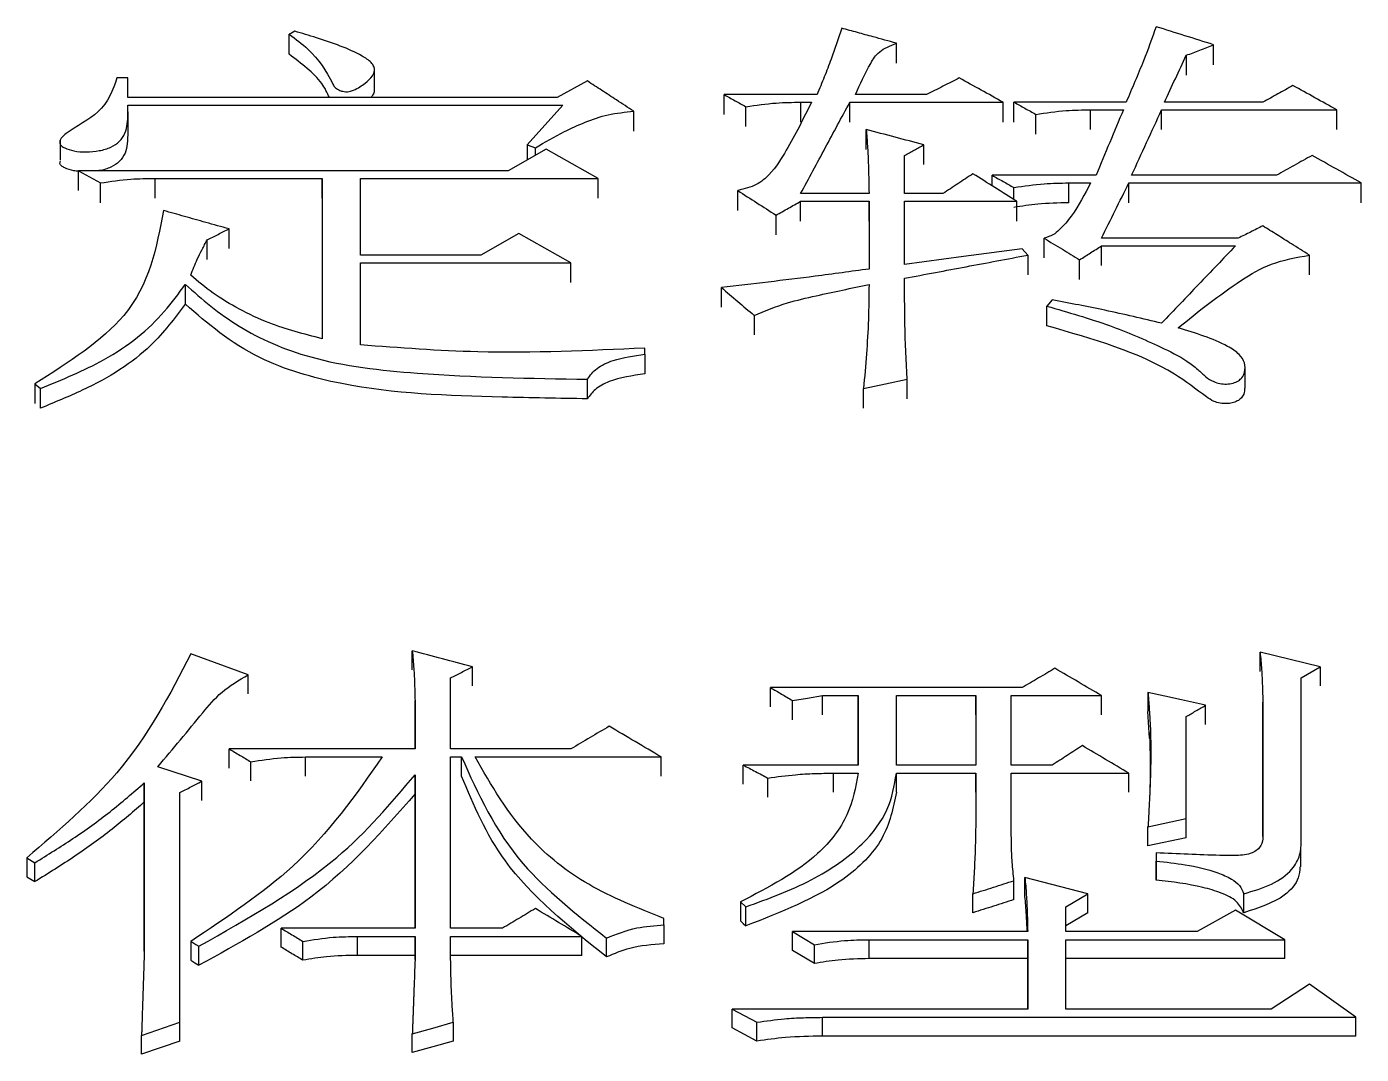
# Model space of a CAD drawing. Header units: millimetres. Extents: x 2404 to 4548, y 1024 to 2541.
# Drawn here: x 2922.6 to 2927.88, y 2273.5 to 2277.57 of the extents above; entities that cross this region are included whole.
import ezdxf

# ---------------------------------------------------------------- set-up
doc = ezdxf.new("R2010")
doc.units = ezdxf.units.MM

msp = doc.modelspace()

# ---------------------------------------------------------------- linework, layer by layer
at = {"color": 7, "linetype": 'Continuous', "lineweight": 25}
for p, q in [((2926.0422, 2277.4208), (2926.0422, 2277.4996)), ((2927.2969, 2277.4148), (2927.2969, 2277.4937)), ((2927.1888, 2277.4519), (2927.1887, 2277.3731)), ((2923.0025, 2277.3624), (2922.9592, 2277.3624)), ((2923.0025, 2277.2845), (2923.0025, 2277.3624)), ((2923.9778, 2277.3185), (2923.9778, 2277.3977)), ((2924.8198, 2277.3504), (2924.7008, 2277.2845)), ((2923.0024, 2277.2545), (2924.7224, 2277.2545)), ((2924.7008, 2277.2845), (2923.0025, 2277.2845)), ((2924.7224, 2277.2545), (2924.5818, 2277.0981)), ((2925.7284, 2277.2964), (2925.3606, 2277.2964)), ((2925.3606, 2277.2179), (2925.3606, 2277.2964)), ((2925.6635, 2277.2665), (2925.7068, 2277.2665)), ((2925.6635, 2277.2665), (2925.6635, 2277.1879)), ((2925.8582, 2277.2665), (2926.464, 2277.2665)), ((2926.1611, 2277.2964), (2925.8798, 2277.2964)), ((2926.464, 2277.1879), (2926.464, 2277.2665)), ((2926.9508, 2277.2664), (2926.5073, 2277.2665)), ((2927.4916, 2277.2664), (2927.1022, 2277.2664)), ((2923.0036, 2277.1494), (2923.0036, 2277.2284)), ((2925.0037, 2277.1519), (2925.0037, 2277.2304)), ((2925.4472, 2277.1699), (2925.4472, 2277.2485)), ((2926.5938, 2277.1399), (2926.5938, 2277.2184)), ((2926.8101, 2277.2364), (2926.94, 2277.2364)), ((2926.8101, 2277.1579), (2926.8101, 2277.2364)), ((2927.0914, 2277.2364), (2927.7837, 2277.2364)), ((2927.7837, 2277.1579), (2927.7837, 2277.2364)), ((2925.9231, 2277.0799), (2925.9231, 2277.1583)), ((2922.7347, 2277.117), (2922.7347, 2277.0381)), ((2924.5818, 2277.0981), (2924.6142, 2277.0861)), ((2924.5818, 2277.0981), (2924.5818, 2277.0378)), ((2926.1503, 2277.0198), (2926.1503, 2277.0981)), ((2924.6575, 2277.0801), (2924.5061, 2276.9955)), ((2924.6142, 2277.0559), (2924.6142, 2277.0861)), ((2924.863, 2276.9653), (2924.6575, 2277.0801)), ((2926.0746, 2276.9048), (2926.0746, 2277.0559)), ((2922.8077, 2276.9956), (2922.8943, 2276.9472)), ((2924.5061, 2276.9955), (2922.8077, 2276.9956)), ((2922.8077, 2276.9173), (2922.8077, 2276.9956)), ((2922.8943, 2276.869), (2922.8943, 2276.9472)), ((2923.1106, 2276.9653), (2923.7705, 2276.9653)), ((2923.1106, 2276.8867), (2923.1106, 2276.9653)), ((2923.7705, 2276.9653), (2923.7705, 2276.3311)), ((2923.7705, 2276.8871), (2923.7705, 2276.9653)), ((2923.9219, 2276.9653), (2924.863, 2276.9653)), ((2923.9219, 2276.6617), (2923.9219, 2276.9653)), ((2924.863, 2276.8871), (2924.863, 2276.9653)), ((2926.8318, 2276.9774), (2926.4207, 2276.9774)), ((2926.4207, 2276.9358), (2926.4207, 2276.9774)), ((2926.7236, 2276.9471), (2926.8101, 2276.9471)), ((2926.7236, 2276.869), (2926.7236, 2276.9471)), ((2926.9616, 2276.9471), (2927.8811, 2276.9471)), ((2926.9616, 2276.869), (2926.9616, 2276.9471)), ((2927.5457, 2276.9774), (2926.9724, 2276.9774)), ((2927.8811, 2276.869), (2927.8811, 2276.9471)), ((2925.4147, 2276.8388), (2925.4147, 2276.9169)), ((2925.9339, 2276.9048), (2925.6635, 2276.9048)), ((2926.226, 2276.9048), (2926.0746, 2276.9048)), ((2926.5073, 2276.8813), (2926.5073, 2276.929)), ((2925.6635, 2276.8745), (2925.9339, 2276.8745)), ((2925.6635, 2276.7964), (2925.6635, 2276.8745)), ((2925.9339, 2276.8745), (2925.934, 2276.6068)), ((2925.9339, 2276.7964), (2925.9339, 2276.8745)), ((2926.0746, 2276.8745), (2926.5181, 2276.8745)), ((2926.0746, 2276.6251), (2926.0746, 2276.8745)), ((2926.5181, 2276.7964), (2926.5181, 2276.8745)), ((2925.5662, 2276.7419), (2925.5662, 2276.8199)), ((2923.4027, 2276.6873), (2923.4027, 2276.7652)), ((2924.5493, 2276.747), (2924.3979, 2276.6617)), ((2924.7549, 2276.6312), (2924.5493, 2276.747)), ((2926.6262, 2276.6504), (2926.6262, 2276.7287)), ((2927.3943, 2276.7287), (2926.8534, 2276.7287)), ((2923.3162, 2276.6447), (2923.3162, 2276.7226)), ((2926.5614, 2276.6617), (2926.5397, 2276.6861)), ((2926.8534, 2276.6982), (2927.3835, 2276.6982)), ((2924.3979, 2276.6617), (2923.9219, 2276.6617)), ((2923.9219, 2276.6312), (2924.7549, 2276.6312)), ((2923.9219, 2276.3065), (2923.9219, 2276.6312)), ((2924.7549, 2276.5534), (2924.7549, 2276.6312)), ((2926.5614, 2276.6617), (2926.5614, 2276.5838)), ((2926.7669, 2276.5656), (2926.7669, 2276.6434)), ((2927.6756, 2276.5838), (2927.6756, 2276.6616)), ((2923.2297, 2276.4677), (2923.2297, 2276.5458)), ((2925.3498, 2276.4558), (2925.3498, 2276.5335)), ((2926.6587, 2276.4845), (2926.6371, 2276.46)), ((2925.4794, 2276.4234), (2925.4794, 2276.3458)), ((2925.0469, 2276.2695), (2925.0469, 2276.2942)), ((2925.0469, 2276.2695), (2925.0469, 2276.1918)), ((2927.4211, 2276.1354), (2927.4211, 2276.2132)), ((2922.6346, 2276.1524), (2922.6346, 2276.0748)), ((2922.6346, 2276.1524), (2922.6563, 2276.1338)), ((2924.8198, 2276.0936), (2924.8198, 2276.1709)), ((2926.0854, 2276.0936), (2926.0854, 2276.1709)), ((2922.6563, 2276.0566), (2922.6563, 2276.1338)), ((2925.9123, 2276.0566), (2925.9123, 2276.1338)), ((2924.1275, 2275.0212), (2924.1275, 2275.0973)), ((2927.7188, 2275.0338), (2927.4808, 2275.0909)), ((2927.4808, 2275.0148), (2927.4808, 2275.0909)), ((2923.4784, 2275.0021), (2923.2513, 2275.0846)), ((2923.4784, 2274.9261), (2923.4784, 2275.0021)), ((2924.2789, 2274.7089), (2924.2789, 2274.9894)), ((2924.3655, 2274.9578), (2924.3655, 2275.0338)), ((2927.6431, 2274.9893), (2927.7188, 2275.0338)), ((2927.6431, 2274.3491), (2927.6431, 2274.9893)), ((2927.7188, 2275.0338), (2927.7188, 2274.9578)), ((2927.0373, 2274.9321), (2927.0373, 2274.8561)), ((2924.1383, 2274.9003), (2924.1383, 2274.7089)), ((2924.1383, 2274.8245), (2924.1383, 2274.9003)), ((2925.6311, 2274.8244), (2925.6311, 2274.9003)), ((2925.7501, 2274.9194), (2925.8907, 2274.9194)), ((2925.7501, 2274.8435), (2925.7501, 2274.9194)), ((2925.8907, 2274.9194), (2925.8907, 2274.6448)), ((2925.8907, 2274.8435), (2925.8907, 2274.9194)), ((2926.0421, 2274.9194), (2926.3558, 2274.9194)), ((2926.0421, 2274.6448), (2926.0421, 2274.9194)), ((2926.3558, 2274.9194), (2926.3558, 2274.6448)), ((2926.3558, 2274.8435), (2926.3558, 2274.9194)), ((2926.4965, 2274.9194), (2926.8534, 2274.9194)), ((2926.4965, 2274.6448), (2926.4965, 2274.9194)), ((2926.8534, 2274.8435), (2926.8534, 2274.9194)), ((2927.2645, 2274.8053), (2927.2645, 2274.8812)), ((2927.4917, 2274.8939), (2927.4917, 2274.362)), ((2927.4917, 2274.8181), (2927.4917, 2274.8939)), ((2924.1383, 2274.7089), (2924.1383, 2274.8244)), ((2925.8907, 2274.6448), (2925.8907, 2274.8434)), ((2927.0431, 2274.7518), (2927.0373, 2274.8561)), ((2927.4917, 2274.362), (2927.4917, 2274.818)), ((2924.1383, 2274.7089), (2923.4027, 2274.7089)), ((2923.7056, 2274.6769), (2924.0084, 2274.6769)), ((2923.7056, 2274.6012), (2923.7056, 2274.6769)), ((2924.7549, 2274.7089), (2924.2789, 2274.7089)), ((2924.2789, 2274.6769), (2924.3222, 2274.6769)), ((2924.2789, 2273.9996), (2924.2789, 2274.6769)), ((2924.3222, 2274.6012), (2924.3222, 2274.6769)), ((2924.3763, 2274.6769), (2925.1119, 2274.6769)), ((2925.1119, 2274.6012), (2925.1119, 2274.6769)), ((2923.2945, 2274.5808), (2923.1215, 2274.6385)), ((2923.4893, 2274.5821), (2923.4893, 2274.6577)), ((2925.8907, 2274.6448), (2925.4364, 2274.6448)), ((2925.4364, 2274.5692), (2925.4364, 2274.6448)), ((2925.7933, 2274.6128), (2925.8907, 2274.6128)), ((2925.7933, 2274.5372), (2925.7933, 2274.6128)), ((2926.3558, 2274.6448), (2926.0421, 2274.6448)), ((2926.0421, 2274.6128), (2926.3558, 2274.6128)), ((2926.0421, 2274.5372), (2926.0421, 2274.6128)), ((2926.3558, 2274.6128), (2926.3558, 2274.4007)), ((2926.3558, 2274.5372), (2926.3558, 2274.6128)), ((2926.6587, 2274.6448), (2926.4965, 2274.6448)), ((2926.4965, 2274.6128), (2926.9616, 2274.6128)), ((2926.4965, 2274.4007), (2926.4965, 2274.6128)), ((2926.9616, 2274.5372), (2926.9616, 2274.6128)), ((2923.0674, 2274.5743), (2923.0674, 2273.9085)), ((2923.0674, 2274.4988), (2923.0674, 2274.5743)), ((2923.2945, 2274.5052), (2923.2945, 2274.5808)), ((2924.1383, 2274.5309), (2924.1383, 2274.6065)), ((2924.1383, 2274.6064), (2924.1383, 2273.9996)), ((2925.5337, 2274.518), (2925.5337, 2274.5936)), ((2923.208, 2273.6276), (2923.208, 2274.5358)), ((2924.1383, 2273.9996), (2924.1383, 2274.5308)), ((2923.0674, 2273.9085), (2923.0674, 2274.4988)), ((2927.0373, 2274.4007), (2927.1888, 2274.4329)), ((2927.1888, 2274.3576), (2927.1888, 2274.4329)), ((2927.0373, 2274.3254), (2927.0373, 2274.4007)), ((2927.1888, 2274.3576), (2927.0373, 2274.3254)), ((2927.0698, 2274.2975), (2927.0698, 2274.2652)), ((2927.0698, 2274.2975), (2927.0698, 2274.2224)), ((2927.6425, 2274.2427), (2927.6425, 2274.3179)), ((2922.6022, 2274.2782), (2922.6347, 2274.2588)), ((2922.6022, 2274.2782), (2922.6022, 2274.2031)), ((2922.6347, 2274.1837), (2922.6347, 2274.2588)), ((2927.0698, 2274.1901), (2927.0698, 2274.2652)), ((2922.6022, 2274.2031), (2922.6347, 2274.1837)), ((2926.7994, 2274.1358), (2926.5506, 2274.2006)), ((2926.5506, 2274.1255), (2926.5506, 2274.2006)), ((2926.5073, 2274.1126), (2926.5073, 2274.1876)), ((2925.4255, 2274.1034), (2925.4472, 2274.084)), ((2925.4255, 2274.1034), (2925.4255, 2274.0285)), ((2926.345, 2274.0609), (2926.345, 2274.1358)), ((2926.7128, 2274.084), (2926.7994, 2274.1358)), ((2926.7994, 2274.0609), (2926.7994, 2274.1358)), ((2927.4159, 2274.0609), (2927.4159, 2274.1358)), ((2925.1227, 2274.0126), (2925.1227, 2274.0385)), ((2926.7128, 2273.9865), (2926.7128, 2274.084)), ((2926.7994, 2274.0609), (2926.7128, 2274.0091)), ((2927.3835, 2274.071), (2927.232, 2273.9865)), ((2927.5782, 2273.954), (2927.3835, 2274.071)), ((2924.1383, 2273.9996), (2923.6083, 2273.9996)), ((2923.6083, 2273.9248), (2923.6083, 2273.9996)), ((2924.4845, 2273.9996), (2924.2789, 2273.9996)), ((2925.1227, 2274.0126), (2925.1227, 2273.9378)), ((2925.6311, 2273.9866), (2925.7176, 2273.9345)), ((2926.5614, 2273.9865), (2925.6311, 2273.9866)), ((2927.232, 2273.9865), (2926.7128, 2273.9865)), ((2923.2512, 2273.9476), (2923.2512, 2273.8729)), ((2923.2836, 2273.8534), (2923.2836, 2273.9281)), ((2923.6948, 2273.8728), (2923.6948, 2273.9475)), ((2923.9111, 2273.9671), (2924.1383, 2273.9671)), ((2923.9111, 2273.8923), (2923.9111, 2273.9671)), ((2924.1383, 2273.9671), (2924.1383, 2273.8759)), ((2924.1383, 2273.8923), (2924.1383, 2273.9671)), ((2924.2789, 2273.9671), (2924.7982, 2273.9671)), ((2924.2789, 2273.8955), (2924.2789, 2273.9671)), ((2924.7982, 2273.8923), (2924.7982, 2273.9671)), ((2924.8955, 2273.8858), (2924.8955, 2273.9605)), ((2925.7176, 2273.8598), (2925.7176, 2273.9345)), ((2925.934, 2273.954), (2926.5614, 2273.954)), ((2925.934, 2273.8793), (2925.934, 2273.954)), ((2926.5614, 2273.954), (2926.5614, 2273.6799)), ((2926.5614, 2273.8793), (2926.5614, 2273.954)), ((2926.7128, 2273.954), (2927.5782, 2273.954)), ((2926.7128, 2273.6799), (2926.7128, 2273.954)), ((2927.5782, 2273.8793), (2927.5782, 2273.954)), ((2924.1383, 2273.8923), (2923.9111, 2273.8923)), ((2924.1383, 2273.8759), (2924.1383, 2273.8923)), ((2924.7982, 2273.8923), (2924.2789, 2273.8923)), ((2925.7176, 2273.8598), (2925.6311, 2273.9118)), ((2926.5614, 2273.8793), (2925.934, 2273.8793)), ((2926.5614, 2273.6799), (2926.5614, 2273.8793)), ((2927.5782, 2273.8793), (2926.7128, 2273.8793)), ((2927.6756, 2273.778), (2927.5241, 2273.6799)), ((2927.8595, 2273.6472), (2927.6756, 2273.778)), ((2925.3931, 2273.68), (2925.4905, 2273.6276)), ((2926.5614, 2273.6799), (2925.3931, 2273.68)), ((2927.5241, 2273.6799), (2926.7128, 2273.6799)), ((2923.0566, 2273.5751), (2923.208, 2273.6276)), ((2923.208, 2273.5533), (2923.208, 2273.6276)), ((2924.2897, 2273.6276), (2924.2897, 2273.5533)), ((2925.4905, 2273.5533), (2925.4905, 2273.6276)), ((2925.7501, 2273.5729), (2925.7501, 2273.6472)), ((2925.7501, 2273.6472), (2927.8595, 2273.6472)), ((2927.8595, 2273.5729), (2927.8595, 2273.6472)), ((2923.0566, 2273.5009), (2923.0566, 2273.5751)), ((2924.1275, 2273.5074), (2924.1275, 2273.5817)), ((2925.4905, 2273.5533), (2925.3931, 2273.6056)), ((2927.8595, 2273.5729), (2925.7501, 2273.5729)), ((2923.208, 2273.5533), (2923.0566, 2273.5009))]:
    msp.add_line(p, q, dxfattribs=at)
at = {"color": 7, "linetype": 'Continuous', "lineweight": 25, "flags": 128}
for points in [[(2923.6623, 2277.5473), (2923.6558, 2277.5438), (2923.6493, 2277.5402), (2923.6407, 2277.5355)], [(2923.6407, 2277.4561), (2923.6407, 2277.4839), (2923.6407, 2277.5097), (2923.6407, 2277.5355)], [(2925.8582, 2277.1879), (2925.8582, 2277.2074), (2925.8582, 2277.2274), (2925.8582, 2277.2665)], [(2926.5073, 2277.1879), (2926.5073, 2277.2074), (2926.5073, 2277.2273), (2926.5073, 2277.2665)], [(2927.0914, 2277.1579), (2927.0914, 2277.1774), (2927.0914, 2277.1973), (2927.0914, 2277.2364)], [(2926.5397, 2276.6861), (2926.3071, 2276.6556), (2926.0746, 2276.6251)], [(2926.8534, 2276.6204), (2926.8534, 2276.6397), (2926.8534, 2276.6595), (2926.8534, 2276.6982)], [(2926.6371, 2276.3824), (2926.6371, 2276.4015), (2926.6371, 2276.421), (2926.6371, 2276.4405), (2926.6371, 2276.46)], [(2925.9123, 2276.1338), (2925.9989, 2276.1523), (2926.0854, 2276.1709)], [(2926.5397, 2274.9512), (2926.0421, 2274.9512), (2925.5445, 2274.9512)], [(2925.5445, 2274.8753), (2925.5445, 2274.8942), (2925.5445, 2274.9132), (2925.5445, 2274.9512)], [(2927.2645, 2274.8812), (2927.17, 2274.9024), (2927.1036, 2274.9173), (2927.0373, 2274.9321)], [(2925.6311, 2274.9003), (2925.6906, 2274.9099), (2925.7501, 2274.9194)], [(2923.4027, 2274.6332), (2923.4027, 2274.6521), (2923.4027, 2274.671), (2923.4027, 2274.7089)], [(2925.4472, 2274.0091), (2925.4472, 2274.0369), (2925.4472, 2274.0604), (2925.4472, 2274.084)], [(2925.4255, 2274.0285), (2925.4364, 2274.0188), (2925.4472, 2274.0091)], [(2925.6311, 2273.9118), (2925.6311, 2273.9305), (2925.6311, 2273.9492), (2925.6311, 2273.9866)], [(2923.2512, 2273.9476), (2923.2594, 2273.9426), (2923.2715, 2273.9354), (2923.2836, 2273.9281)], [(2923.2512, 2273.8729), (2923.2594, 2273.8679), (2923.2677, 2273.863), (2923.2836, 2273.8534)], [(2925.3931, 2273.6056), (2925.3931, 2273.6242), (2925.3931, 2273.6428), (2925.3931, 2273.68)], [(2924.1275, 2273.5817), (2924.2086, 2273.6046), (2924.2897, 2273.6276)], [(2924.2897, 2273.5533), (2924.2086, 2273.5304), (2924.1275, 2273.5074)]]:
    msp.add_lwpolyline(points, dxfattribs=at)
at = {"color": 7, "linetype": 'Continuous', "lineweight": 25}
for points, knots in [([(2923.6407, 2277.5355), (2923.6666, 2277.5163), (2923.7437, 2277.4591), (2923.7905, 2277.384), (2923.8186, 2277.3265), (2923.8341, 2277.3156), (2923.8503, 2277.3094), (2923.8648, 2277.3073), (2923.8802, 2277.3087), (2923.9087, 2277.3188), (2923.9401, 2277.34), (2923.9693, 2277.3663), (2923.979, 2277.3899), (2923.9769, 2277.4085), (2923.9612, 2277.4291), (2923.8919, 2277.4735), (2923.7839, 2277.5106), (2923.6909, 2277.5387), (2923.6623, 2277.5473)], [0, 0, 0, 0, 0.115812, 0.344661, 0.368828, 0.393191, 0.409898, 0.422378, 0.434924, 0.453159, 0.514674, 0.56658, 0.599651, 0.625811, 0.651928, 0.703899, 0.908913, 1, 1, 1, 1]), ([(2925.8258, 2277.5592), (2925.8123, 2277.5184), (2925.7911, 2277.454), (2925.757, 2277.3666), (2925.7379, 2277.3198), (2925.7284, 2277.2964)], [0, 0, 0, 0, 0.465077, 0.732515, 1, 1, 1, 1]), ([(2926.0422, 2277.4996), (2926.0115, 2277.5081), (2925.9601, 2277.5222), (2925.888, 2277.5421), (2925.8465, 2277.5535), (2925.8258, 2277.5592)], [0, 0, 0, 0, 0.425233, 0.712616, 1, 1, 1, 1]), ([(2927.0698, 2277.5651), (2927.0534, 2277.52), (2927.0272, 2277.4476), (2926.9859, 2277.3482), (2926.9625, 2277.2937), (2926.9508, 2277.2664)], [0, 0, 0, 0, 0.452168, 0.726066, 1, 1, 1, 1]), ([(2927.2969, 2277.4937), (2927.2591, 2277.5056), (2927.1833, 2277.5294), (2927.1076, 2277.5532), (2927.0698, 2277.5651)], [0, 0, 0, 0, 0.499999, 1, 1, 1, 1]), ([(2925.8798, 2277.2964), (2925.8986, 2277.3375), (2925.9248, 2277.3948), (2925.9697, 2277.4699), (2926.0178, 2277.4896), (2926.0421, 2277.4996)], [0, 0, 0, 0, 0.554938, 0.774738, 1, 1, 1, 1]), ([(2927.1888, 2277.4519), (2927.2068, 2277.4589), (2927.2428, 2277.4728), (2927.2789, 2277.4867), (2927.2969, 2277.4937)], [0, 0, 0, 0, 0.499998, 1, 1, 1, 1]), ([(2923.7998, 2277.2845), (2923.7909, 2277.3036), (2923.7717, 2277.3451), (2923.712, 2277.4014), (2923.6646, 2277.4378), (2923.6407, 2277.4561)], [0, 0, 0, 0, 0.2983398, 0.6458944, 1, 1, 1, 1]), ([(2927.1022, 2277.2664), (2927.1166, 2277.2974), (2927.1455, 2277.3594), (2927.1743, 2277.4211), (2927.1888, 2277.4519)], [0, 0, 0, 0, 0.499999, 1, 1, 1, 1]), ([(2922.9592, 2277.3624), (2922.9427, 2277.3145), (2922.913, 2277.228), (2922.7884, 2277.1676), (2922.737, 2277.1251), (2922.73, 2277.1061), (2922.7397, 2277.0927), (2922.7579, 2277.082), (2922.791, 2277.072), (2922.8388, 2277.0682), (2922.8896, 2277.0735), (2922.9364, 2277.0865), (2922.9865, 2277.1209), (2923.0039, 2277.1817), (2923.0029, 2277.2303), (2923.0024, 2277.2545)], [0, 0, 0, 0, 0.230315, 0.416653, 0.453363, 0.487574, 0.504133, 0.522235, 0.561764, 0.612067, 0.663426, 0.714082, 0.762172, 0.881162, 1, 1, 1, 1]), ([(2926.2909, 2277.3623), (2926.2693, 2277.3513), (2926.226, 2277.3294), (2926.1827, 2277.3074), (2926.1611, 2277.2964)], [0, 0, 0, 0, 0.4999982, 1, 1, 1, 1]), ([(2926.464, 2277.2665), (2926.4351, 2277.2824), (2926.3775, 2277.3144), (2926.3198, 2277.3463), (2926.2909, 2277.3623)], [0, 0, 0, 0, 0.5, 1, 1, 1, 1]), ([(2923.977, 2277.318), (2923.977, 2277.3133), (2923.9769, 2277.3015), (2923.9681, 2277.2908), (2923.9629, 2277.2845)], [0, 0, 0, 0, 0.402467, 1, 1, 1, 1]), ([(2925.0037, 2277.2305), (2924.9806, 2277.2455), (2924.9384, 2277.273), (2924.8771, 2277.313), (2924.8389, 2277.3379), (2924.8198, 2277.3504)], [0, 0, 0, 0, 0.375947, 0.687973, 1, 1, 1, 1]), ([(2927.6106, 2277.3324), (2927.5908, 2277.3214), (2927.5511, 2277.2994), (2927.5115, 2277.2774), (2927.4916, 2277.2664)], [0, 0, 0, 0, 0.499998, 1, 1, 1, 1]), ([(2927.7837, 2277.2364), (2927.7549, 2277.2524), (2927.6972, 2277.2844), (2927.6395, 2277.3164), (2927.6106, 2277.3324)], [0, 0, 0, 0, 0.5, 1, 1, 1, 1]), ([(2925.3606, 2277.2964), (2925.3751, 2277.2885), (2925.4039, 2277.2725), (2925.4327, 2277.2565), (2925.4472, 2277.2485)], [0, 0, 0, 0, 0.5, 1, 1, 1, 1]), ([(2925.7068, 2277.2665), (2925.6748, 2277.2027), (2925.6261, 2277.1057), (2925.558, 2276.9951), (2925.4922, 2276.9368), (2925.4408, 2276.9236), (2925.4147, 2276.9169)], [0, 0, 0, 0, 0.493627, 0.751972, 0.874128, 1, 1, 1, 1]), ([(2925.4472, 2277.2485), (2925.4869, 2277.2544), (2925.5581, 2277.2651), (2925.6312, 2277.266), (2925.6635, 2277.2665)], [0, 0, 0, 0, 0.558835, 1, 1, 1, 1]), ([(2925.6635, 2276.9048), (2925.696, 2276.9653), (2925.7609, 2277.0863), (2925.8258, 2277.2064), (2925.8582, 2277.2665)], [0, 0, 0, 0, 0.5, 1, 1, 1, 1]), ([(2926.5073, 2277.2665), (2926.5217, 2277.2585), (2926.5505, 2277.2425), (2926.5794, 2277.2264), (2926.5938, 2277.2184)], [0, 0, 0, 0, 0.5, 1, 1, 1, 1]), ([(2924.6142, 2277.0861), (2924.6518, 2277.1081), (2924.7139, 2277.1445), (2924.8105, 2277.1879), (2924.9001, 2277.2208), (2924.969, 2277.2272), (2925.0037, 2277.2304)], [0, 0, 0, 0, 0.3348362, 0.5537451, 0.7753729, 1, 1, 1, 1]), ([(2926.5938, 2277.2184), (2926.6336, 2277.2244), (2926.7047, 2277.2351), (2926.7779, 2277.236), (2926.8101, 2277.2364)], [0, 0, 0, 0, 0.558835, 1, 1, 1, 1]), ([(2926.94, 2277.2364), (2926.9219, 2277.1934), (2926.8859, 2277.1073), (2926.8498, 2277.0207), (2926.8318, 2276.9774)], [0, 0, 0, 0, 0.5, 1, 1, 1, 1]), ([(2926.9724, 2276.9774), (2926.9922, 2277.0207), (2927.0319, 2277.1073), (2927.0716, 2277.1934), (2927.0914, 2277.2364)], [0, 0, 0, 0, 0.5, 1, 1, 1, 1]), ([(2923.0016, 2277.149), (2923.0017, 2277.1335), (2923.0021, 2277.0938), (2922.9865, 2277.0416), (2922.9363, 2277.0082), (2922.9045, 2276.9974), (2922.8861, 2276.9957), (2922.8846, 2276.9956)], [0, 0, 0, 0, 0.25392, 0.65271, 0.81396, 0.983894, 1, 1, 1, 1]), ([(2925.9231, 2277.1583), (2925.9247, 2277.1369), (2925.9279, 2277.094), (2925.9323, 2277.0095), (2925.9333, 2276.9463), (2925.9339, 2276.9048)], [0, 0, 0, 0, 0.254777, 0.5095604, 1, 1, 1, 1]), ([(2926.1503, 2277.0981), (2926.1124, 2277.1082), (2926.0367, 2277.1282), (2925.961, 2277.1483), (2925.9231, 2277.1583)], [0, 0, 0, 0, 0.499999, 1, 1, 1, 1]), ([(2926.0746, 2277.0559), (2926.0872, 2277.0629), (2926.1124, 2277.077), (2926.1377, 2277.0911), (2926.1503, 2277.0981)], [0, 0, 0, 0, 0.5000006, 1, 1, 1, 1]), ([(2927.6864, 2277.0559), (2927.6629, 2277.0428), (2927.616, 2277.0167), (2927.5692, 2276.9905), (2927.5457, 2276.9774)], [0, 0, 0, 0, 0.499999, 1, 1, 1, 1]), ([(2927.8811, 2276.9471), (2927.8486, 2276.9653), (2927.7837, 2277.0016), (2927.7188, 2277.0378), (2927.6864, 2277.0559)], [0, 0, 0, 0, 0.5, 1, 1, 1, 1]), ([(2922.8077, 2276.9936), (2922.8012, 2276.994), (2922.7814, 2276.9952), (2922.7578, 2277.0033), (2922.7399, 2277.0138), (2922.7315, 2277.024), (2922.7346, 2277.0309), (2922.7362, 2277.0344)], [0, 0, 0, 0, 0.176499, 0.533205, 0.696493, 0.845795, 1, 1, 1, 1]), ([(2922.8943, 2276.9472), (2922.934, 2276.9532), (2923.0052, 2276.964), (2923.0783, 2276.9649), (2923.1106, 2276.9653)], [0, 0, 0, 0, 0.5588348, 1, 1, 1, 1]), ([(2926.345, 2276.9834), (2926.3252, 2276.9703), (2926.2855, 2276.9441), (2926.2458, 2276.9179), (2926.226, 2276.9048)], [0, 0, 0, 0, 0.499998, 1, 1, 1, 1]), ([(2926.5181, 2276.8745), (2926.4892, 2276.8927), (2926.4315, 2276.929), (2926.3739, 2276.9653), (2926.345, 2276.9834)], [0, 0, 0, 0, 0.5, 1, 1, 1, 1]), ([(2926.4207, 2276.9774), (2926.4351, 2276.9693), (2926.464, 2276.9532), (2926.4928, 2276.9371), (2926.5073, 2276.929)], [0, 0, 0, 0, 0.5, 1, 1, 1, 1]), ([(2926.5073, 2276.929), (2926.547, 2276.935), (2926.6182, 2276.9458), (2926.6913, 2276.9467), (2926.7236, 2276.9471)], [0, 0, 0, 0, 0.558835, 1, 1, 1, 1]), ([(2926.8101, 2276.9471), (2926.7873, 2276.9027), (2926.7543, 2276.8386), (2926.6986, 2276.7716), (2926.6631, 2276.7403), (2926.6386, 2276.7326), (2926.6262, 2276.7287)], [0, 0, 0, 0, 0.554179, 0.800397, 0.899211, 1, 1, 1, 1]), ([(2926.8534, 2276.7287), (2926.8714, 2276.7652), (2926.9075, 2276.8382), (2926.9436, 2276.9108), (2926.9616, 2276.9471)], [0, 0, 0, 0, 0.5000003, 1, 1, 1, 1]), ([(2925.4147, 2276.9169), (2925.4399, 2276.9008), (2925.4904, 2276.8684), (2925.5409, 2276.8361), (2925.5662, 2276.8199)], [0, 0, 0, 0, 0.5, 1, 1, 1, 1]), ([(2923.143, 2276.8381), (2923.116, 2276.6923), (2923.0669, 2276.428), (2922.7684, 2276.2377), (2922.6346, 2276.1524)], [0, 0, 0, 0, 0.5518947, 1, 1, 1, 1]), ([(2923.4027, 2276.7652), (2923.372, 2276.7739), (2923.3134, 2276.7903), (2923.2269, 2276.8146), (2923.171, 2276.8303), (2923.1431, 2276.8381)], [0, 0, 0, 0, 0.354383, 0.677192, 1, 1, 1, 1]), ([(2925.5662, 2276.8199), (2925.5824, 2276.829), (2925.6148, 2276.8472), (2925.6473, 2276.8654), (2925.6635, 2276.8745)], [0, 0, 0, 0, 0.500002, 1, 1, 1, 1]), ([(2926.7236, 2276.8685), (2926.6825, 2276.8678), (2926.6093, 2276.8665), (2926.5384, 2276.8553), (2926.5073, 2276.8504)], [0, 0, 0, 0, 0.561085, 1, 1, 1, 1]), ([(2927.4916, 2276.7773), (2927.4754, 2276.7692), (2927.443, 2276.753), (2927.4105, 2276.7368), (2927.3943, 2276.7287)], [0, 0, 0, 0, 0.5, 1, 1, 1, 1]), ([(2927.6756, 2276.6617), (2927.6519, 2276.6766), (2927.6094, 2276.7033), (2927.5481, 2276.7419), (2927.5105, 2276.7655), (2927.4916, 2276.7773)], [0, 0, 0, 0, 0.386049, 0.693024, 1, 1, 1, 1]), ([(2923.3162, 2276.7226), (2923.3306, 2276.7297), (2923.3594, 2276.7439), (2923.3883, 2276.7581), (2923.4027, 2276.7652)], [0, 0, 0, 0, 0.499998, 1, 1, 1, 1]), ([(2926.6262, 2276.7287), (2926.6383, 2276.7214), (2926.6624, 2276.7068), (2926.7093, 2276.6784), (2926.7441, 2276.6572), (2926.7669, 2276.6434)], [0, 0, 0, 0, 0.257094, 0.514188, 1, 1, 1, 1]), ([(2923.2513, 2276.5824), (2923.2593, 2276.6034), (2923.2725, 2276.6376), (2923.2959, 2276.6841), (2923.3094, 2276.7098), (2923.3162, 2276.7226)], [0, 0, 0, 0, 0.443144, 0.721519, 1, 1, 1, 1]), ([(2926.7669, 2276.6434), (2926.7813, 2276.6525), (2926.8102, 2276.6708), (2926.839, 2276.6891), (2926.8534, 2276.6982)], [0, 0, 0, 0, 0.500001, 1, 1, 1, 1]), ([(2927.3835, 2276.6982), (2927.3348, 2276.6474), (2927.2374, 2276.5458), (2927.1401, 2276.4436), (2927.0914, 2276.3925)], [0, 0, 0, 0, 0.5, 1, 1, 1, 1]), ([(2926.0746, 2276.5701), (2926.1557, 2276.5854), (2926.318, 2276.616), (2926.4802, 2276.6464), (2926.5614, 2276.6617)], [0, 0, 0, 0, 0.5, 1, 1, 1, 1]), ([(2927.1563, 2276.3741), (2927.2364, 2276.4383), (2927.3483, 2276.5281), (2927.5207, 2276.6334), (2927.6235, 2276.6521), (2927.6755, 2276.6616)], [0, 0, 0, 0, 0.5534418, 0.7739919, 1, 1, 1, 1]), ([(2923.7705, 2276.3311), (2923.699, 2276.3497), (2923.5818, 2276.3801), (2923.4419, 2276.4466), (2923.3368, 2276.5098), (2923.2796, 2276.5583), (2923.2513, 2276.5824)], [0, 0, 0, 0, 0.3463703, 0.567178, 0.7849776, 1, 1, 1, 1]), ([(2925.934, 2276.6068), (2925.8629, 2276.5971), (2925.7303, 2276.5789), (2925.5355, 2276.5549), (2925.4117, 2276.5406), (2925.3498, 2276.5335)], [0, 0, 0, 0, 0.366425, 0.683185, 1, 1, 1, 1]), ([(2926.0854, 2276.1709), (2926.0814, 2276.2438), (2926.0773, 2276.3187), (2926.0758, 2276.3952), (2926.0757, 2276.4008), (2926.0756, 2276.4065), (2926.0755, 2276.4121), (2926.0755, 2276.4178), (2926.0754, 2276.4234), (2926.0753, 2276.4291), (2926.0752, 2276.4347), (2926.0751, 2276.4423), (2926.0751, 2276.4498), (2926.075, 2276.4573), (2926.0749, 2276.463), (2926.0749, 2276.4686), (2926.0749, 2276.4743), (2926.0748, 2276.4799), (2926.0748, 2276.4856), (2926.0748, 2276.4912), (2926.0747, 2276.4987), (2926.0747, 2276.5063), (2926.0747, 2276.5138), (2926.0747, 2276.5194), (2926.0747, 2276.5251), (2926.0746, 2276.5307), (2926.0746, 2276.5363), (2926.0746, 2276.542), (2926.0746, 2276.5476), (2926.0746, 2276.5532), (2926.0746, 2276.5607), (2926.0746, 2276.5664), (2926.0746, 2276.5701)], [0, 0, 0, 0, 0.54643, 0.560604, 0.574777, 0.588951, 0.603124, 0.617298, 0.631471, 0.645645, 0.659818, 0.673992, 0.702339, 0.716512, 0.730686, 0.744859, 0.759033, 0.773206, 0.78738, 0.801553, 0.815726, 0.844073, 0.858247, 0.87242, 0.886594, 0.900767, 0.914941, 0.929114, 0.943288, 0.957461, 0.971635, 1, 1, 1, 1]), ([(2922.6563, 2276.1338), (2922.7426, 2276.1695), (2922.8838, 2276.2277), (2923.0453, 2276.3343), (2923.1495, 2276.437), (2923.203, 2276.5096), (2923.2296, 2276.5457)], [0, 0, 0, 0, 0.347372, 0.56793, 0.785018, 1, 1, 1, 1]), ([(2923.2297, 2276.5457), (2923.2957, 2276.4879), (2923.4285, 2276.3717), (2923.7438, 2276.2349), (2924.2278, 2276.1804), (2924.5959, 2276.1745), (2924.8198, 2276.1709)], [0, 0, 0, 0, 0.1896226, 0.3813011, 0.6238123, 1, 1, 1, 1]), ([(2925.3498, 2276.5335), (2925.3714, 2276.5151), (2925.4146, 2276.4785), (2925.4578, 2276.4417), (2925.4794, 2276.4234)], [0, 0, 0, 0, 0.5, 1, 1, 1, 1]), ([(2925.4794, 2276.4234), (2925.5222, 2276.441), (2925.5994, 2276.4729), (2925.756, 2276.508), (2925.8644, 2276.531), (2925.934, 2276.5457)], [0, 0, 0, 0, 0.308167, 0.555958, 1, 1, 1, 1]), ([(2925.934, 2276.5457), (2925.9335, 2276.4996), (2925.9325, 2276.4081), (2925.9242, 2276.2708), (2925.9163, 2276.1795), (2925.9123, 2276.1338)], [0, 0, 0, 0, 0.337206, 0.668546, 1, 1, 1, 1]), ([(2923.2296, 2276.4676), (2923.1875, 2276.4118), (2923.1176, 2276.3193), (2922.9751, 2276.2053), (2922.8238, 2276.1247), (2922.7124, 2276.0792), (2922.6563, 2276.0563)], [0, 0, 0, 0, 0.332711, 0.551426, 0.774321, 1, 1, 1, 1]), ([(2924.8198, 2276.0933), (2924.7076, 2276.0954), (2924.3828, 2276.1014), (2923.9316, 2276.1173), (2923.4799, 2276.2513), (2923.3187, 2276.3907), (2923.2297, 2276.4676)], [0, 0, 0, 0, 0.188584, 0.546058, 0.749485, 1, 1, 1, 1]), ([(2927.0914, 2276.3925), (2927.0542, 2276.4012), (2926.9797, 2276.4187), (2926.8362, 2276.4509), (2926.7284, 2276.4713), (2926.6587, 2276.4845)], [0, 0, 0, 0, 0.260983, 0.521979, 1, 1, 1, 1]), ([(2926.6371, 2276.46), (2926.721, 2276.4358), (2926.8789, 2276.3903), (2927.0596, 2276.3127), (2927.1781, 2276.2547), (2927.2327, 2276.2121), (2927.2626, 2276.1823), (2927.2914, 2276.1623), (2927.321, 2276.1528), (2927.3481, 2276.151), (2927.3742, 2276.1548), (2927.3954, 2276.1638), (2927.4117, 2276.179), (2927.4223, 2276.203), (2927.422, 2276.2354), (2927.3994, 2276.2722), (2927.3153, 2276.326), (2927.2254, 2276.3532), (2927.1563, 2276.3741)], [0, 0, 0, 0, 0.197358, 0.371625, 0.468384, 0.517135, 0.556849, 0.588366, 0.607485, 0.626642, 0.645535, 0.663735, 0.679959, 0.706516, 0.74747, 0.788159, 0.837188, 1, 1, 1, 1]), ([(2927.4194, 2276.1352), (2927.4191, 2276.1274), (2927.4186, 2276.1138), (2927.4073, 2276.0965), (2927.3916, 2276.0841), (2927.3711, 2276.0767), (2927.3473, 2276.0736), (2927.322, 2276.0752), (2927.2931, 2276.0838), (2927.2351, 2276.1249), (2927.0633, 2276.2602), (2926.8205, 2276.3296), (2926.6371, 2276.382)], [0, 0, 0, 0, 0.036286, 0.063911, 0.086825, 0.10978, 0.132692, 0.158074, 0.184397, 0.225607, 0.415046, 1, 1, 1, 1]), ([(2925.0469, 2276.2942), (2924.8264, 2276.2839), (2924.4505, 2276.2664), (2924.0766, 2276.2948), (2923.9219, 2276.3065)], [0, 0, 0, 0, 0.586461, 1, 1, 1, 1]), ([(2924.8198, 2276.1709), (2924.8309, 2276.1859), (2924.8536, 2276.2165), (2924.9347, 2276.2538), (2925.004, 2276.2635), (2925.0469, 2276.2695)], [0, 0, 0, 0, 0.268929, 0.548046, 1, 1, 1, 1]), ([(2925.0469, 2276.1918), (2924.9979, 2276.1848), (2924.9248, 2276.1742), (2924.8485, 2276.1336), (2924.8291, 2276.1064), (2924.8198, 2276.0933)], [0, 0, 0, 0, 0.513331, 0.76592, 1, 1, 1, 1]), ([(2924.1275, 2275.0973), (2924.1296, 2275.0736), (2924.1335, 2275.029), (2924.1367, 2274.9633), (2924.1377, 2274.9213), (2924.1383, 2274.9003)], [0, 0, 0, 0, 0.362394, 0.681159, 1, 1, 1, 1]), ([(2924.3655, 2275.0338), (2924.3258, 2275.0444), (2924.2465, 2275.0656), (2924.1671, 2275.0867), (2924.1275, 2275.0973)], [0, 0, 0, 0, 0.5, 1, 1, 1, 1]), ([(2927.4808, 2275.0909), (2927.4829, 2275.068), (2927.4869, 2275.0239), (2927.4901, 2274.9582), (2927.4912, 2274.9153), (2927.4917, 2274.8939)], [0, 0, 0, 0, 0.349385, 0.674644, 1, 1, 1, 1]), ([(2923.2513, 2275.0846), (2923.1678, 2274.9232), (2923.0176, 2274.6328), (2922.73, 2274.3873), (2922.6022, 2274.2782)], [0, 0, 0, 0, 0.555605, 1, 1, 1, 1]), ([(2923.1215, 2274.6385), (2923.1807, 2274.7093), (2923.2632, 2274.8081), (2923.3685, 2274.9369), (2923.4416, 2274.9803), (2923.4784, 2275.0021)], [0, 0, 0, 0, 0.5576511, 0.7774769, 1, 1, 1, 1]), ([(2924.2789, 2274.9894), (2924.2933, 2274.9968), (2924.3222, 2275.0116), (2924.351, 2275.0264), (2924.3655, 2275.0338)], [0, 0, 0, 0, 0.499999, 1, 1, 1, 1]), ([(2926.6695, 2275.0275), (2926.6479, 2275.0148), (2926.6046, 2274.9894), (2926.5614, 2274.9639), (2926.5397, 2274.9512)], [0, 0, 0, 0, 0.499998, 1, 1, 1, 1]), ([(2926.8534, 2274.9194), (2926.8228, 2274.9374), (2926.7615, 2274.9735), (2926.7002, 2275.0095), (2926.6695, 2275.0275)], [0, 0, 0, 0, 0.5, 1, 1, 1, 1]), ([(2925.5445, 2274.9512), (2925.559, 2274.9427), (2925.5878, 2274.9258), (2925.6167, 2274.9088), (2925.6311, 2274.9003)], [0, 0, 0, 0, 0.4999987, 1, 1, 1, 1]), ([(2927.0373, 2274.9321), (2927.0375, 2274.9301), (2927.0378, 2274.926), (2927.0383, 2274.9199), (2927.0388, 2274.9137), (2927.0392, 2274.9076), (2927.0397, 2274.9015), (2927.0402, 2274.8954), (2927.0406, 2274.8892), (2927.041, 2274.8841), (2927.0414, 2274.879), (2927.0417, 2274.8739), (2927.0423, 2274.8657), (2927.0429, 2274.8575), (2927.0435, 2274.8473), (2927.0442, 2274.8371), (2927.0449, 2274.8248), (2927.0462, 2274.8002), (2927.0483, 2274.7469), (2927.0487, 2274.6811), (2927.0475, 2274.6235), (2927.0467, 2274.5947), (2927.046, 2274.5741), (2927.0454, 2274.5576), (2927.0446, 2274.5369), (2927.0438, 2274.5204), (2927.0429, 2274.5039), (2927.0422, 2274.4916), (2927.0416, 2274.4792), (2927.0409, 2274.4668), (2927.0404, 2274.4565), (2927.04, 2274.4482), (2927.0397, 2274.442), (2927.0393, 2274.4358), (2927.039, 2274.4296), (2927.0387, 2274.4234), (2927.0383, 2274.4172), (2927.038, 2274.412), (2927.0377, 2274.4065), (2927.0375, 2274.4031), (2927.0373, 2274.4007)], [0, 0, 0, 0, 0.011607, 0.023213, 0.034819, 0.046426, 0.058032, 0.069639, 0.081245, 0.092852, 0.098655, 0.110262, 0.121868, 0.145081, 0.156687, 0.1799, 0.203113, 0.226326, 0.31918, 0.504901, 0.597754, 0.64418, 0.667393, 0.713819, 0.737032, 0.783458, 0.806671, 0.829884, 0.853097, 0.87631, 0.899523, 0.911129, 0.922736, 0.934342, 0.945949, 0.957555, 0.969162, 0.980768, 0.986572, 1, 1, 1, 1]), ([(2927.1888, 2274.8366), (2927.2014, 2274.844), (2927.2266, 2274.8589), (2927.2519, 2274.8738), (2927.2645, 2274.8812)], [0, 0, 0, 0, 0.499998, 1, 1, 1, 1]), ([(2927.1888, 2274.4329), (2927.1888, 2274.4933), (2927.1888, 2274.6283), (2927.1888, 2274.7624), (2927.1888, 2274.8366)], [0, 0, 0, 0, 0.447226, 1, 1, 1, 1]), ([(2924.9063, 2274.7983), (2924.8811, 2274.7834), (2924.8306, 2274.7536), (2924.7801, 2274.7238), (2924.7549, 2274.7089)], [0, 0, 0, 0, 0.499998, 1, 1, 1, 1]), ([(2925.1119, 2274.6769), (2925.0776, 2274.6971), (2925.0091, 2274.7376), (2924.9406, 2274.7781), (2924.9063, 2274.7983)], [0, 0, 0, 0, 0.5, 1, 1, 1, 1]), ([(2927.0428, 2274.7743), (2927.0428, 2274.7743), (2927.0428, 2274.7731), (2927.0436, 2274.7552), (2927.045, 2274.7168), (2927.046, 2274.6774), (2927.0464, 2274.6484), (2927.0465, 2274.6379), (2927.0465, 2274.6332), (2927.0465, 2274.6332), (2927.0465, 2274.6332)], [0, 0, 0, 0, 0.007497, 0.129475, 0.409577, 0.759504, 0.894301, 0.972295, 0.991676, 1, 1, 1, 1]), ([(2926.7777, 2274.7216), (2926.7579, 2274.7088), (2926.7182, 2274.6832), (2926.6786, 2274.6576), (2926.6587, 2274.6448)], [0, 0, 0, 0, 0.499998, 1, 1, 1, 1]), ([(2926.9616, 2274.6128), (2926.931, 2274.6309), (2926.8697, 2274.6673), (2926.8084, 2274.7035), (2926.7777, 2274.7216)], [0, 0, 0, 0, 0.5, 1, 1, 1, 1]), ([(2924.0084, 2274.6769), (2923.9034, 2274.5267), (2923.714, 2274.2558), (2923.3939, 2274.0426), (2923.2512, 2273.9476)], [0, 0, 0, 0, 0.5542561, 1, 1, 1, 1]), ([(2923.4027, 2274.7089), (2923.4171, 2274.7003), (2923.446, 2274.6833), (2923.4748, 2274.6662), (2923.4893, 2274.6577)], [0, 0, 0, 0, 0.499998, 1, 1, 1, 1]), ([(2923.4893, 2274.6577), (2923.529, 2274.664), (2923.6002, 2274.6754), (2923.6733, 2274.6764), (2923.7056, 2274.6769)], [0, 0, 0, 0, 0.558835, 1, 1, 1, 1]), ([(2924.3222, 2274.6769), (2924.388, 2274.5308), (2924.5068, 2274.2672), (2924.7757, 2274.0551), (2924.8955, 2273.9605)], [0, 0, 0, 0, 0.554476, 1, 1, 1, 1]), ([(2925.1227, 2274.0385), (2925.019, 2274.0797), (2924.8137, 2274.1614), (2924.5446, 2274.381), (2924.4398, 2274.5653), (2924.3763, 2274.6769)], [0, 0, 0, 0, 0.286997, 0.568308, 1, 1, 1, 1]), ([(2925.8907, 2274.6128), (2925.8807, 2274.557), (2925.8605, 2274.4446), (2925.7168, 2274.2558), (2925.5368, 2274.1616), (2925.4255, 2274.1034)], [0, 0, 0, 0, 0.273464, 0.551009, 1, 1, 1, 1]), ([(2925.4364, 2274.6448), (2925.4526, 2274.6363), (2925.485, 2274.6192), (2925.5175, 2274.6021), (2925.5337, 2274.5936)], [0, 0, 0, 0, 0.499998, 1, 1, 1, 1]), ([(2925.4472, 2274.084), (2925.5362, 2274.1167), (2925.7119, 2274.1814), (2925.905, 2274.316), (2926.0174, 2274.4655), (2926.0339, 2274.5639), (2926.0421, 2274.6128)], [0, 0, 0, 0, 0.289657, 0.571456, 0.787204, 1, 1, 1, 1]), ([(2925.5337, 2274.5936), (2925.5701, 2274.5985), (2925.631, 2274.6069), (2925.7181, 2274.612), (2925.7682, 2274.6125), (2925.7933, 2274.6128)], [0, 0, 0, 0, 0.4254255, 0.7120823, 1, 1, 1, 1]), ([(2927.0465, 2274.6343), (2927.0465, 2274.6335), (2927.0465, 2274.6275), (2927.0459, 2274.571), (2927.044, 2274.5281), (2927.0428, 2274.5015)], [0, 0, 0, 0, 0.049091, 0.410402, 1, 1, 1, 1]), ([(2922.6347, 2274.2588), (2922.6852, 2274.2901), (2922.7889, 2274.3544), (2922.9346, 2274.4593), (2923.023, 2274.5359), (2923.0674, 2274.5743)], [0, 0, 0, 0, 0.321149, 0.659611, 1, 1, 1, 1]), ([(2923.208, 2274.5358), (2923.2224, 2274.5433), (2923.2513, 2274.5583), (2923.2801, 2274.5733), (2923.2945, 2274.5808)], [0, 0, 0, 0, 0.499999, 1, 1, 1, 1]), ([(2923.2836, 2273.9281), (2923.4787, 2274.0385), (2923.8238, 2274.2338), (2924.043, 2274.4935), (2924.1382, 2274.6064)], [0, 0, 0, 0, 0.565165, 1, 1, 1, 1]), ([(2924.8955, 2273.8858), (2924.7456, 2274.0073), (2924.4803, 2274.2225), (2924.3702, 2274.4863), (2924.3222, 2274.6012)], [0, 0, 0, 0, 0.564733, 1, 1, 1, 1]), ([(2924.1382, 2274.5308), (2924.0134, 2274.3878), (2923.7881, 2274.1296), (2923.4392, 2273.9386), (2923.2836, 2273.8534)], [0, 0, 0, 0, 0.554008, 1, 1, 1, 1]), ([(2926.0421, 2274.5372), (2926.0296, 2274.4751), (2926.0043, 2274.3495), (2925.8069, 2274.1492), (2925.5848, 2274.0627), (2925.4472, 2274.0091)], [0, 0, 0, 0, 0.27123, 0.548484, 1, 1, 1, 1]), ([(2923.0674, 2274.4988), (2923.0256, 2274.4625), (2922.9398, 2274.3881), (2922.7946, 2274.283), (2922.6881, 2274.2169), (2922.6347, 2274.1837)], [0, 0, 0, 0, 0.321411, 0.659849, 1, 1, 1, 1]), ([(2926.3558, 2274.4007), (2926.3554, 2274.3724), (2926.3545, 2274.3142), (2926.35, 2274.2259), (2926.3467, 2274.1658), (2926.345, 2274.1358)], [0, 0, 0, 0, 0.321579, 0.660777, 1, 1, 1, 1]), ([(2926.5073, 2274.1876), (2926.5047, 2274.2119), (2926.4995, 2274.2596), (2926.497, 2274.3307), (2926.4966, 2274.3774), (2926.4965, 2274.4007)], [0, 0, 0, 0, 0.341779, 0.670798, 1, 1, 1, 1]), ([(2927.4917, 2274.362), (2927.4908, 2274.3499), (2927.4891, 2274.3254), (2927.4503, 2274.2919), (2927.3856, 2274.286), (2927.2598, 2274.2887), (2927.1539, 2274.2936), (2927.0698, 2274.2975)], [0, 0, 0, 0, 0.110827, 0.224198, 0.354947, 0.487818, 1, 1, 1, 1]), ([(2927.4159, 2274.1358), (2927.4541, 2274.1469), (2927.5291, 2274.1688), (2927.607, 2274.2253), (2927.6424, 2274.2889), (2927.6429, 2274.3291), (2927.6431, 2274.3491)], [0, 0, 0, 0, 0.291536, 0.572529, 0.787239, 1, 1, 1, 1]), ([(2927.0698, 2274.2652), (2927.1082, 2274.2609), (2927.1915, 2274.2514), (2927.2943, 2274.2288), (2927.3648, 2274.1974), (2927.4031, 2274.169), (2927.4116, 2274.147), (2927.4159, 2274.1358)], [0, 0, 0, 0, 0.277213, 0.601616, 0.758833, 0.878188, 1, 1, 1, 1]), ([(2927.6383, 2274.243), (2927.6373, 2274.228), (2927.6346, 2274.1872), (2927.5696, 2274.1103), (2927.4748, 2274.0798), (2927.4159, 2274.0609)], [0, 0, 0, 0, 0.18022, 0.490707, 1, 1, 1, 1]), ([(2926.5506, 2274.2006), (2926.5526, 2274.1778), (2926.5567, 2274.1308), (2926.5599, 2274.0595), (2926.5609, 2274.0108), (2926.5614, 2273.9865)], [0, 0, 0, 0, 0.320446, 0.660167, 1, 1, 1, 1]), ([(2927.0698, 2274.2224), (2927.0698, 2274.2163), (2927.0698, 2274.2056), (2927.0698, 2274.1948), (2927.0698, 2274.1901)], [0, 0, 0, 0, 0.56, 1, 1, 1, 1]), ([(2927.4159, 2274.0609), (2927.4081, 2274.0767), (2927.392, 2274.1092), (2927.327, 2274.1406), (2927.2219, 2274.1722), (2927.1327, 2274.1827), (2927.0698, 2274.1901)], [0, 0, 0, 0, 0.175603, 0.359611, 0.548673, 1, 1, 1, 1]), ([(2926.345, 2274.1358), (2926.3721, 2274.1445), (2926.4262, 2274.1617), (2926.4802, 2274.179), (2926.5073, 2274.1876)], [0, 0, 0, 0, 0.499999, 1, 1, 1, 1]), ([(2926.5073, 2274.1126), (2926.4802, 2274.104), (2926.4262, 2274.0867), (2926.3721, 2274.0695), (2926.345, 2274.0609)], [0, 0, 0, 0, 0.5, 1, 1, 1, 1]), ([(2926.5595, 2273.9865), (2926.5586, 2274.0087), (2926.5569, 2274.0552), (2926.5527, 2274.1014), (2926.5506, 2274.1255)], [0, 0, 0, 0, 0.478186, 1, 1, 1, 1]), ([(2924.6143, 2274.0775), (2924.5926, 2274.0645), (2924.5494, 2274.0386), (2924.5061, 2274.0126), (2924.4845, 2273.9996)], [0, 0, 0, 0, 0.499998, 1, 1, 1, 1]), ([(2924.7982, 2273.9671), (2924.7675, 2273.9855), (2924.7062, 2274.0223), (2924.6449, 2274.0591), (2924.6143, 2274.0775)], [0, 0, 0, 0, 0.5, 1, 1, 1, 1]), ([(2923.6083, 2273.9996), (2923.6227, 2273.9909), (2923.6515, 2273.9736), (2923.6804, 2273.9562), (2923.6948, 2273.9475)], [0, 0, 0, 0, 0.499998, 1, 1, 1, 1]), ([(2924.8955, 2273.9605), (2924.9345, 2273.9762), (2925.0048, 2274.0046), (2925.0863, 2274.0101), (2925.1227, 2274.0126)], [0, 0, 0, 0, 0.554344, 1, 1, 1, 1]), ([(2923.6948, 2273.9475), (2923.7345, 2273.954), (2923.8057, 2273.9656), (2923.8788, 2273.9666), (2923.9111, 2273.9671)], [0, 0, 0, 0, 0.558835, 1, 1, 1, 1]), ([(2925.1227, 2273.9378), (2925.0764, 2273.9343), (2924.9945, 2273.9281), (2924.9255, 2273.8986), (2924.8955, 2273.8858)], [0, 0, 0, 0, 0.565376, 1, 1, 1, 1]), ([(2925.7176, 2273.9345), (2925.7574, 2273.941), (2925.8285, 2273.9526), (2925.9017, 2273.9536), (2925.934, 2273.954)], [0, 0, 0, 0, 0.558835, 1, 1, 1, 1]), ([(2923.0674, 2273.9085), (2923.0673, 2273.9067), (2923.0672, 2273.903), (2923.067, 2273.8975), (2923.0668, 2273.892), (2923.0667, 2273.8865), (2923.0665, 2273.881), (2923.0663, 2273.8755), (2923.0661, 2273.87), (2923.066, 2273.8645), (2923.0658, 2273.859), (2923.0656, 2273.8534), (2923.0654, 2273.8479), (2923.0652, 2273.8424), (2923.0651, 2273.8369), (2923.0649, 2273.8314), (2923.0647, 2273.8259), (2923.0645, 2273.8204), (2923.0644, 2273.8158), (2923.0642, 2273.8112), (2923.0641, 2273.8066), (2923.0639, 2273.8011), (2923.0637, 2273.7956), (2923.0635, 2273.7901), (2923.0633, 2273.7845), (2923.0632, 2273.779), (2923.063, 2273.7735), (2923.0628, 2273.7689), (2923.0627, 2273.7643), (2923.0625, 2273.7597), (2923.0624, 2273.7542), (2923.0622, 2273.7487), (2923.062, 2273.7431), (2923.0618, 2273.7376), (2923.0616, 2273.7321), (2923.0615, 2273.7266), (2923.0613, 2273.722), (2923.0612, 2273.7174), (2923.061, 2273.7128), (2923.0608, 2273.7072), (2923.0605, 2273.6962), (2923.0592, 2273.6575), (2923.0579, 2273.6153), (2923.0567, 2273.5804), (2923.0566, 2273.5751)], [0, 0, 0, 0, 0.016565, 0.03313, 0.049695, 0.066259, 0.082824, 0.099389, 0.115954, 0.132519, 0.149084, 0.165648, 0.182213, 0.198778, 0.215343, 0.231908, 0.248473, 0.265037, 0.281602, 0.289885, 0.306449, 0.323014, 0.339579, 0.356144, 0.372709, 0.389274, 0.405838, 0.422403, 0.430686, 0.447251, 0.463815, 0.48038, 0.496945, 0.51351, 0.530075, 0.54664, 0.563204, 0.571487, 0.588052, 0.604616, 0.621181, 0.687441, 0.952478, 1, 1, 1, 1]), ([(2923.6948, 2273.8728), (2923.6804, 2273.8815), (2923.6515, 2273.8988), (2923.6227, 2273.9161), (2923.6083, 2273.9248)], [0, 0, 0, 0, 0.500002, 1, 1, 1, 1]), ([(2923.9111, 2273.8923), (2923.87, 2273.8915), (2923.7968, 2273.8902), (2923.7259, 2273.8781), (2923.6948, 2273.8728)], [0, 0, 0, 0, 0.561085, 1, 1, 1, 1]), ([(2924.1383, 2273.8759), (2924.1369, 2273.8369), (2924.1353, 2273.7954), (2924.1337, 2273.7514), (2924.1334, 2273.7417), (2924.133, 2273.7319), (2924.1326, 2273.7221), (2924.1324, 2273.7148), (2924.132, 2273.705), (2924.1316, 2273.6952), (2924.1313, 2273.6854), (2924.131, 2273.6781), (2924.1307, 2273.6683), (2924.1303, 2273.6597), (2924.1301, 2273.6524), (2924.1299, 2273.6475), (2924.1297, 2273.6426), (2924.1295, 2273.6377), (2924.1294, 2273.634), (2924.1293, 2273.6303), (2924.1291, 2273.6254), (2924.1289, 2273.6205), (2924.1287, 2273.6156), (2924.1286, 2273.6119), (2924.1284, 2273.607), (2924.1282, 2273.6021), (2924.1281, 2273.5972), (2924.1279, 2273.5935), (2924.1277, 2273.5884), (2924.1276, 2273.5844), (2924.1275, 2273.5817)], [0, 0, 0, 0, 0.398889, 0.42382, 0.44875, 0.498611, 0.523542, 0.548473, 0.573403, 0.623264, 0.648195, 0.673125, 0.698056, 0.747917, 0.760382, 0.772848, 0.797778, 0.810243, 0.822709, 0.835174, 0.847639, 0.87257, 0.885035, 0.8975, 0.909966, 0.934896, 0.947361, 0.959827, 0.972292, 1, 1, 1, 1]), ([(2924.2897, 2273.6276), (2924.2881, 2273.6507), (2924.2849, 2273.697), (2924.2804, 2273.7864), (2924.2795, 2273.8524), (2924.2789, 2273.8955)], [0, 0, 0, 0, 0.258773, 0.517554, 1, 1, 1, 1]), ([(2925.934, 2273.8793), (2925.8929, 2273.8785), (2925.8197, 2273.8771), (2925.7487, 2273.8651), (2925.7176, 2273.8598)], [0, 0, 0, 0, 0.561086, 1, 1, 1, 1]), ([(2925.4905, 2273.6276), (2925.5268, 2273.6327), (2925.5877, 2273.6412), (2925.6748, 2273.6464), (2925.7249, 2273.6469), (2925.7501, 2273.6472)], [0, 0, 0, 0, 0.425369, 0.712054, 1, 1, 1, 1]), ([(2925.7501, 2273.5729), (2925.701, 2273.5721), (2925.6136, 2273.5706), (2925.528, 2273.5586), (2925.4905, 2273.5533)], [0, 0, 0, 0, 0.560746, 1, 1, 1, 1])]:
    msp.add_open_spline(points, degree=3, knots=knots, dxfattribs=at)

doc.saveas('drawing.dxf')
